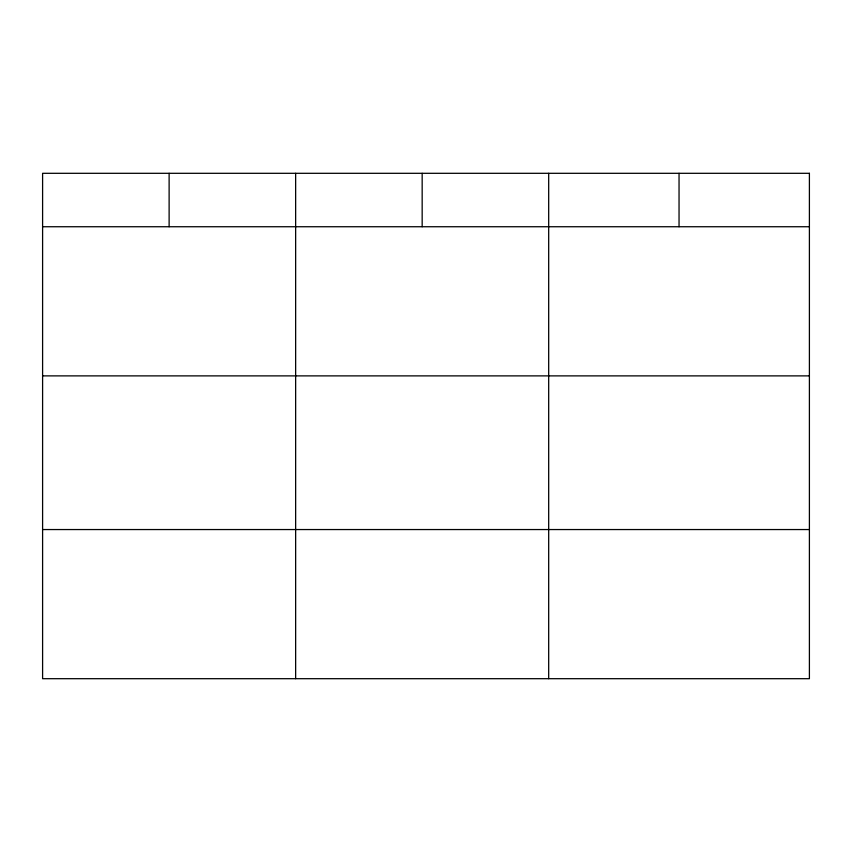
<?xml version="1.0" encoding="UTF-8"?>
<svg xmlns="http://www.w3.org/2000/svg" width="852" height="852" viewBox="0 0 852 852"><rect width="100%" height="100%" fill="white"/><g stroke="black" fill="none" stroke-linecap="round" stroke-linejoin="round"><path stroke-width="1.28" d="M42.6 226.738L809.4 226.738M42.6 375.881L809.4 375.881M42.6 529.55L809.4 529.55M679.044 173.307L679.044 226.738M548.688 173.307L548.688 678.693M422.166 173.307L422.166 226.738M295.644 173.307L295.644 678.693M169.122 173.307L169.122 226.738M809.4 173.307L42.6 173.307L42.6 678.693L809.4 678.693L809.4 173.307"/></g></svg>
